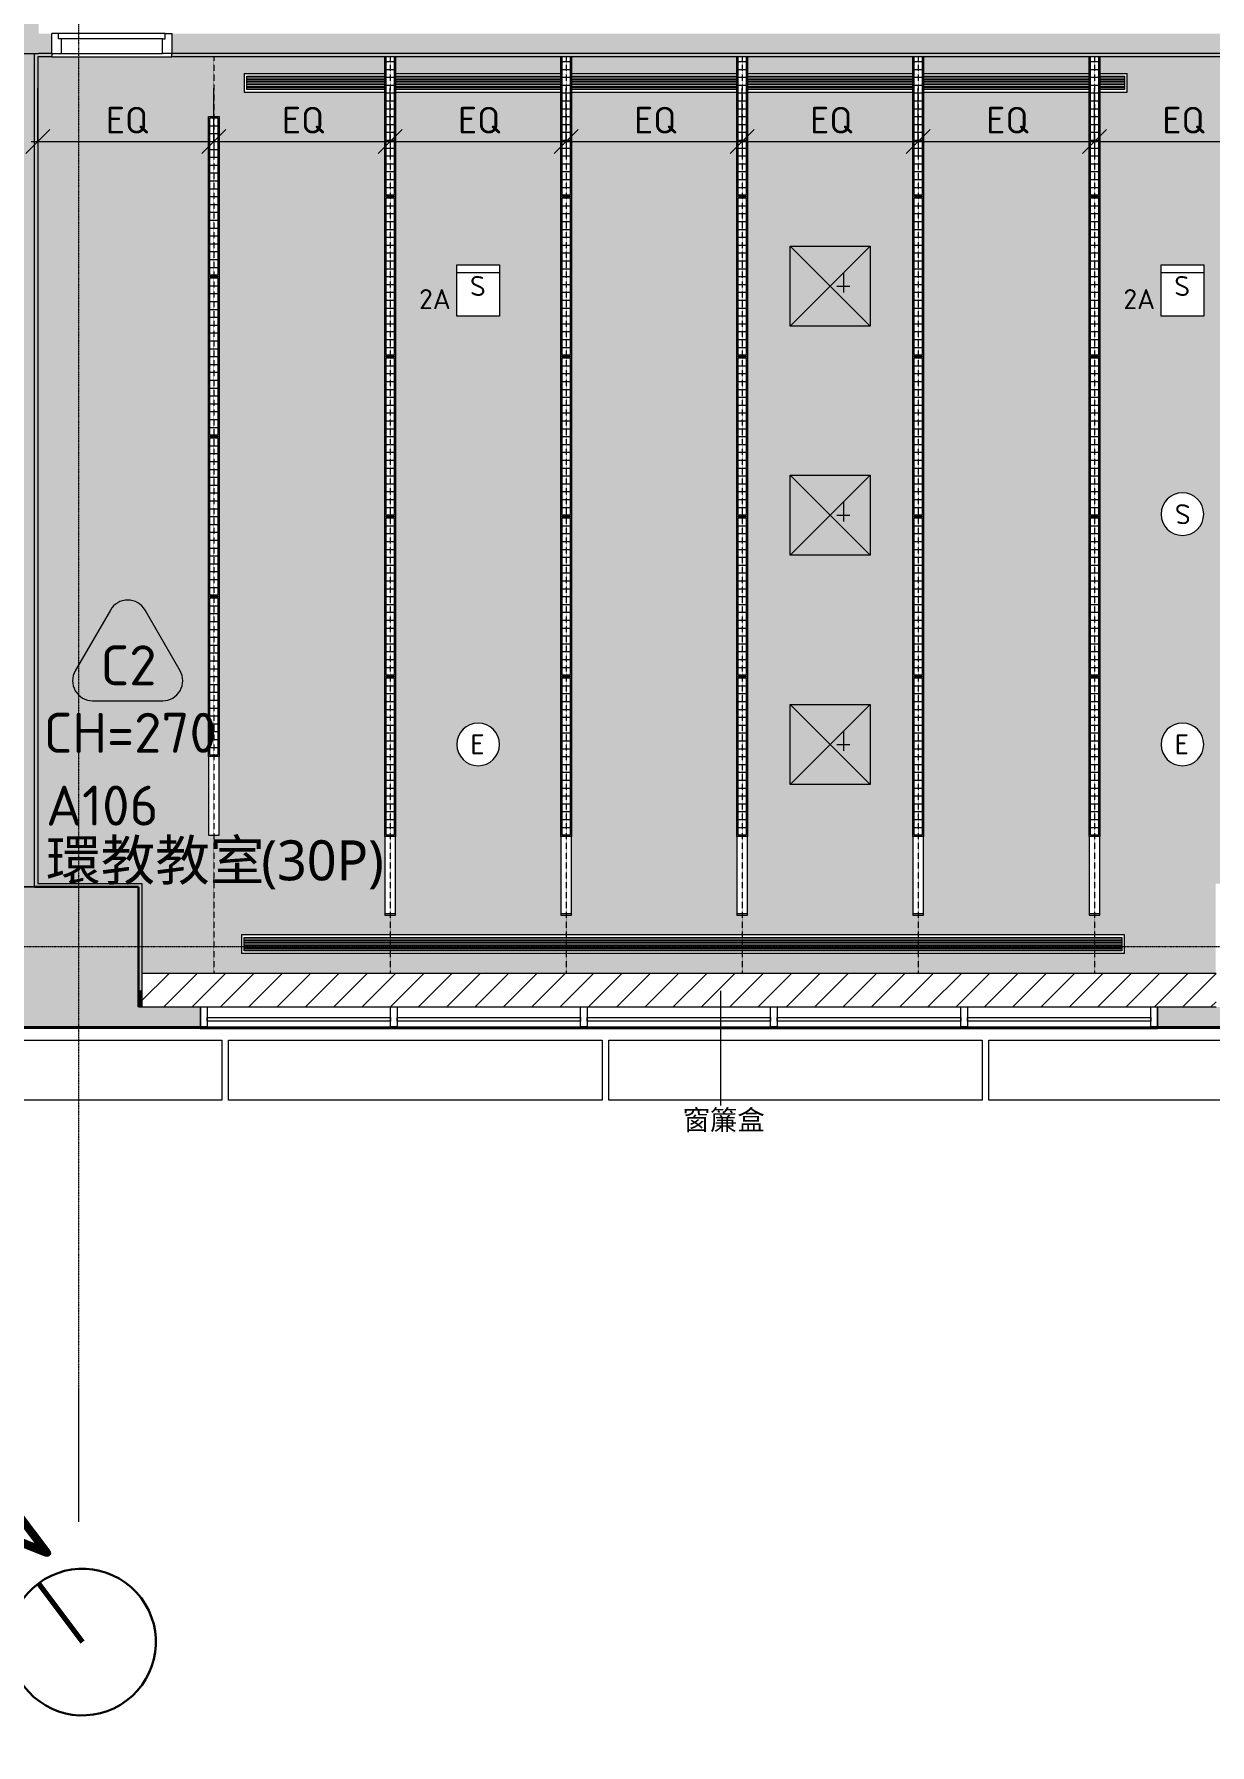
# Model space of a CAD drawing. Header units: centimetres. Extents: x -391356 to -382095, y -768 to 204275.
# Drawn here: x -389594 to -388713, y 200165 to 201448 of the extents above; entities that cross this region are included whole.
import ezdxf

# ---------------------------------------------------------------- set-up
doc = ezdxf.new("R2010")
doc.units = ezdxf.units.CM
for name, pattern in [('虛線圓點 3_16_', [0.79375, 0.47625, -0.15875, 0, -0.15875]), ('隐藏', [0.714375, 0.47625, -0.238125]), ('隱藏 1_16_', [0.238125, 0.15875, -0.079375])]:
    doc.linetypes.add(name, pattern=pattern)
for name, color, linetype, lineweight in [('Medium Lines', 7, 'Continuous', 30), ('North Line', 7, 'Continuous', 70), ('一般標註', 7, 'Continuous', 5), ('共用邊緣', 7, 'Continuous', 5), ('天花板', 7, 'Continuous', 5), ('天花板標籤', 7, 'Continuous', 5), ('尺寸', 7, 'Continuous', 5), ('尺寸-100', 7, 'Continuous', 5), ('房間標籤', 7, 'Continuous', 5), ('文字註釋', 7, 'Continuous', 5), ('柱線', 7, 'Continuous', 5), ('柱線-1', 7, '虛線圓點 3_16_', 5), ('構架_豎框', 7, 'Continuous', 5), ('樓板', 7, 'Continuous', 5), ('燈具', 7, 'Continuous', 5), ('牆', 7, 'Continuous', 5), ('空調風口', 7, 'Continuous', 5), ('結構柱', 7, 'Continuous', 5), ('結構柱-2', 7, 'Continuous', 30), ('線', 7, 'Continuous', 5), ('線-1', 7, '隱藏 1_16_', 5), ('線-2', 7, '隐藏', 5), ('表面樣式', 7, 'Continuous', 5)]:
    doc.layers.add(name, color=color, linetype=linetype, lineweight=lineweight)
for name, color, linetype, lineweight, true_color in [('塗層 2 _5_-1', 7, 'Continuous', 5, 0xaaaaaa), ('帷幕板-1', 7, 'Continuous', 5, 0xeaeaea), ('帷幕牆豎框-1', 7, 'Continuous', 5, 0xeaeaea), ('牆-1', 7, 'Continuous', 5, 0xe4e4e4), ('結構 _1_-1', 7, 'Continuous', 9, 0xaaaaaa), ('結構柱-1', 7, 'Continuous', 5, 0xeaeaea), ('結構構架-1', 9, 'Continuous', 5, 0x808080), ('詳圖項目-3', 11, 'Continuous', 15, 0xffaaaa), ('門-1', 7, 'Continuous', 5, 0xaaaaaa)]:
    doc.layers.add(name, color=color, linetype=linetype, lineweight=lineweight, true_color=true_color)
doc.styles.add('ISOCPEUR', font='isocpeur.ttf', dxfattribs={"height": 15})
doc.styles.add('ISOCPEUR_2', font='isocpeur.ttf', dxfattribs={"height": 30})
doc.styles.add('ISOCPEUR_3', font='isocpeur.ttf', dxfattribs={"height": 0.625})
doc.styles.add('ISOCPEUR_4', font='isocpeur.ttf', dxfattribs={"height": 20})
doc.styles.add('Microsoft JhengHei UI_2', font='Microsoft JhengHei UI.ttf', dxfattribs={"height": 15})
doc.styles.add('微軟正黑體', font='Microsoft JhengHei.ttf', dxfattribs={"height": 30})
doc.dimstyles.new('一般標註_小_', dxfattribs={"dimscale": 30.48, "dimtxt": 19.919624, "dimasz": 0.590551, "dimexe": 0.328084, "dimexo": 0.0625, "dimgap": 0, "dimtad": 1, "dimdec": 1, "dimrnd": 0.1, "dimdsep": 46, "dimtxsty": 'ISOCPEUR_4', "dimblk1": 'OBLIQUE', "dimblk2": 'OBLIQUE', "dimsah": 1, "dimcen": 0.09, "dimdle": 0.164042, "dimazin": 0, "dimtfac": 1, "dimtdec": 4, "dimtix": 1, "dimtmove": 0, "dimatfit": 3, "dimfxl": 1.312336, "dimfxlon": 1, "dimtvp": 1, "dimtolj": 1, "dimtzin": 0, "dimarcsym": 2})

# ---------------------------------------------------------------- blocks, each defined once
blk = doc.blocks.new('System Panel - 帷幕玻璃-2951036-一層天花平面圖')
at = {"layer": '帷幕板-1'}
for p, q in [((-68.75, -10.6), (-68.75, -8)), ((-68.75, -8), (68.75, -8)), ((68.75, -10.6), (-68.75, -10.6)), ((68.75, -8), (68.75, -10.6))]:
    blk.add_line(p, q, dxfattribs=at)
blk = doc.blocks.new('Rectangular Mullion - 50x150_E-2047911-一層天花平面圖')
at = {"layer": '帷幕牆豎框-1'}
blk.add_line((-389769.5, 200703.2), (-389632, 200703.2), dxfattribs=at)
blk = doc.blocks.new('Rectangular Mullion - 50x150_E-2951038-一層天花平面圖')
at = {"layer": '帷幕牆豎框-1'}
for p, q in [((0, 15), (-5, 15)), ((-5, 15), (-5, 0)), ((0, 0), (0, 15))]:
    blk.add_line(p, q, dxfattribs=at)
blk = doc.blocks.new('Rectangular Mullion - 50x150_E-2951039-一層天花平面圖')
at = {"layer": '帷幕牆豎框-1'}
for p, q in [((-5, 15), (0, 15)), ((-5, 0), (-5, 15)), ((0, 15), (0, 0))]:
    blk.add_line(p, q, dxfattribs=at)
blk = doc.blocks.new('Rectangular Mullion - 50x150_E-2951035-一層天花平面圖')
at = {"layer": '帷幕牆豎框-1'}
for p, q in [((2.5, 15), (-2.5, 15)), ((-2.5, 15), (-2.5, 0)), ((2.5, 0), (2.5, 15))]:
    blk.add_line(p, q, dxfattribs=at)
blk = doc.blocks.new('Rectangular Mullion - 50x150_E-2999908-一層天花平面圖')
at = {"layer": '帷幕牆豎框-1'}
blk.add_line((-390339.5, 200703.2), (-390202, 200703.2), dxfattribs=at)
blk = doc.blocks.new('通用門_單開 - FD2_H230xW90-962954-一層天花平面圖')
at = {"layer": '構架_豎框'}
for p, q in [((-45, -28.5), (-45, -13.5)), ((-40, -13.5), (-45, -13.5)), ((40, -13.5), (-40, -13.5)), ((-40, -17.5), (-40, -13.5)), ((-38, -17.5), (-40, -17.5)), ((38, -17.5), (-38, -17.5)), ((-38, -17.5), (-38, -28.5)), ((38, -28.5), (38, -17.5)), ((38, -17.5), (40, -17.5)), ((40, -13.5), (45, -13.5)), ((40, -17.5), (40, -13.5)), ((45, -13.5), (45, -28.5)), ((-45, -28.5), (-38, -28.5)), ((-38, -28.5), (38, -28.5)), ((45, -28.5), (38, -28.5))]:
    blk.add_line(p, q, dxfattribs=at)
blk = doc.blocks.new('AC_格柵出風口 - 6580x100線型風口_有框_-4068665-一層天花平面圖')
at = {"layer": '空調風口'}
for p, q in [((-331, -7), (-331, 7)), ((-310.5, 7), (-331, 7)), ((-329, 5), (-329, -5)), ((-310.5, 5), (-329, 5)), ((-310.5, 4.5), (-329, 4.5)), ((-310.5, 3.1), (-329, 3.1)), ((-310.5, 2.6), (-329, 2.6)), ((-310.5, 1.2), (-329, 1.2)), ((-310.5, 0.7), (-329, 0.7)), ((-178.5, 7), (-302.5, 7)), ((-178.5, 5), (-302.5, 5)), ((-178.5, 4.5), (-302.5, 4.5)), ((-178.5, 3.1), (-302.5, 3.1)), ((-178.5, 2.6), (-302.5, 2.6)), ((-178.5, 1.2), (-302.5, 1.2)), ((-178.5, 0.7), (-302.5, 0.7)), ((-46.5, 7), (-170.5, 7)), ((-46.5, 5), (-170.5, 5)), ((-46.5, 4.5), (-170.5, 4.5)), ((-46.5, 3.1), (-170.5, 3.1)), ((-46.5, 2.6), (-170.5, 2.6)), ((-46.5, 1.2), (-170.5, 1.2)), ((-46.5, 0.7), (-170.5, 0.7)), ((85.5, 7), (-38.5, 7)), ((85.5, 5), (-38.5, 5)), ((85.5, 4.5), (-38.5, 4.5)), ((85.5, 3.1), (-38.5, 3.1)), ((85.5, 2.6), (-38.5, 2.6)), ((85.5, 1.2), (-38.5, 1.2)), ((85.5, 0.7), (-38.5, 0.7)), ((217.5, 7), (93.5, 7)), ((217.5, 5), (93.5, 5)), ((217.5, 4.5), (93.5, 4.5)), ((217.5, 3.1), (93.5, 3.1)), ((217.5, 2.6), (93.5, 2.6)), ((217.5, 1.2), (93.5, 1.2)), ((217.5, 0.7), (93.5, 0.7)), ((331, 7), (225.5, 7)), ((329, 5), (225.5, 5)), ((329, 4.5), (225.5, 4.5)), ((329, 3.1), (225.5, 3.1)), ((329, 2.6), (225.5, 2.6)), ((329, 1.2), (225.5, 1.2)), ((329, 0.7), (225.5, 0.7)), ((329, -5), (329, 5)), ((331, 7), (331, -7)), ((-310.5, -7), (-331, -7)), ((-310.5, -0.7), (-329, -0.7)), ((-310.5, -1.2), (-329, -1.2)), ((-310.5, -2.6), (-329, -2.6)), ((-310.5, -3.1), (-329, -3.1)), ((-310.5, -4.5), (-329, -4.5)), ((-329, -5), (-310.5, -5)), ((-178.5, -0.7), (-302.5, -0.7)), ((-178.5, -1.2), (-302.5, -1.2)), ((-178.5, -2.6), (-302.5, -2.6)), ((-178.5, -3.1), (-302.5, -3.1)), ((-178.5, -4.5), (-302.5, -4.5)), ((-302.5, -5), (-178.5, -5)), ((-178.5, -7), (-302.5, -7)), ((-46.5, -0.7), (-170.5, -0.7)), ((-46.5, -1.2), (-170.5, -1.2)), ((-46.5, -2.6), (-170.5, -2.6)), ((-46.5, -3.1), (-170.5, -3.1)), ((-46.5, -4.5), (-170.5, -4.5)), ((-170.5, -5), (-46.5, -5)), ((-46.5, -7), (-170.5, -7)), ((85.5, -0.7), (-38.5, -0.7)), ((85.5, -1.2), (-38.5, -1.2)), ((85.5, -2.6), (-38.5, -2.6)), ((85.5, -3.1), (-38.5, -3.1)), ((85.5, -4.5), (-38.5, -4.5)), ((-38.5, -5), (85.5, -5)), ((85.5, -7), (-38.5, -7)), ((217.5, -0.7), (93.5, -0.7)), ((217.5, -1.2), (93.5, -1.2)), ((217.5, -2.6), (93.5, -2.6)), ((217.5, -3.1), (93.5, -3.1)), ((217.5, -4.5), (93.5, -4.5)), ((93.5, -5), (217.5, -5)), ((217.5, -7), (93.5, -7)), ((329, -0.7), (225.5, -0.7)), ((329, -1.2), (225.5, -1.2)), ((329, -2.6), (225.5, -2.6)), ((329, -3.1), (225.5, -3.1)), ((329, -4.5), (225.5, -4.5)), ((225.5, -5), (329, -5)), ((331, -7), (225.5, -7))]:
    blk.add_line(p, q, dxfattribs=at)
blk = doc.blocks.new('AC_格柵出風口 - 6580x100線型風口_有框_-4070038-一層天花平面圖')
at = {"layer": '空調風口'}
for p, q in [((-331, 7), (331, 7)), ((-331, -7), (-331, 7)), ((-329, 5), (-329, -5)), ((329, 5), (-329, 5)), ((-329, 4.5), (329, 4.5)), ((-329, 3.1), (329, 3.1)), ((-329, 2.6), (329, 2.6)), ((-329, 1.2), (329, 1.2)), ((-329, 0.7), (329, 0.7)), ((329, -5), (329, 5)), ((331, 7), (331, -7)), ((-331, -7), (331, -7)), ((-329, -0.7), (329, -0.7)), ((-329, -1.2), (329, -1.2)), ((-329, -2.6), (329, -2.6)), ((-329, -3.1), (329, -3.1)), ((-329, -4.5), (329, -4.5)), ((-329, -5), (329, -5))]:
    blk.add_line(p, q, dxfattribs=at)
blk = doc.blocks.new('L7吸頂式格柵燈 - L7-5267854-一層天花平面圖')
at = {"layer": '燈具'}
for p, q in [((-1, -4), (-1, 4)), ((-1, 4), (119, 4)), ((-1, -4), (-1, 4)), ((-1, 4), (119, 4)), ((0, -3), (0, 3)), ((0, 3), (118, 3)), ((5.9, -3), (5.9, 3)), ((11.8, -3), (11.8, 3)), ((17.7, -3), (17.7, 3)), ((23.6, -3), (23.6, 3)), ((29.5, -3), (29.5, 3)), ((35.4, -3), (35.4, 3)), ((41.3, -3), (41.3, 3)), ((47.2, -3), (47.2, 3)), ((53.1, -3), (53.1, 3)), ((59, -3), (59, 3)), ((64.9, -3), (64.9, 3)), ((70.8, -3), (70.8, 3)), ((76.7, -3), (76.7, 3)), ((82.6, -3), (82.6, 3)), ((88.5, -3), (88.5, 3)), ((94.4, -3), (94.4, 3)), ((100.3, -3), (100.3, 3)), ((106.2, -3), (106.2, 3)), ((112.1, -3), (112.1, 3)), ((118, 3), (118, -3)), ((119, 4), (119, -4)), ((119, 4), (119, -4)), ((119, -4), (-1, -4)), ((119, -4), (-1, -4)), ((118, -3), (0, -3))]:
    blk.add_line(p, q, dxfattribs=at)
blk = doc.blocks.new('L7吸頂式格柵燈 - L7-V61-一層天花平面圖')
at = {"layer": '燈具'}
for p, q in [((14.2, 4), (119, 4)), ((14.2, 4), (119, 4)), ((14.2, 3), (118, 3)), ((17.7, -3), (17.7, 3)), ((23.6, -3), (23.6, 3)), ((29.5, -3), (29.5, 3)), ((35.4, -3), (35.4, 3)), ((41.3, -3), (41.3, 3)), ((47.2, -3), (47.2, 3)), ((53.1, -3), (53.1, 3)), ((59, -3), (59, 3)), ((64.9, -3), (64.9, 3)), ((70.8, -3), (70.8, 3)), ((76.7, -3), (76.7, 3)), ((82.6, -3), (82.6, 3)), ((88.5, -3), (88.5, 3)), ((94.4, -3), (94.4, 3)), ((100.3, -3), (100.3, 3)), ((106.2, -3), (106.2, 3)), ((112.1, -3), (112.1, 3)), ((118, 3), (118, -3)), ((119, 4), (119, -4)), ((119, 4), (119, -4)), ((118, -3), (14.2, -3)), ((119, -4), (14.2, -4)), ((119, -4), (14.2, -4))]:
    blk.add_line(p, q, dxfattribs=at)
blk = doc.blocks.new('TAG_Ceiling - 天花標籤_有標高程_-1160456-一層天花平面圖')
at = {"layer": '天花板標籤'}
for p, q in [((-0.13, 0.68), (-0.393, 0.225)), ((0.393, 0.225), (0.13, 0.68)), ((-0.263, 0), (0.263, 0))]:
    blk.add_line(p, q, dxfattribs=at)
for centre, start, end in [((0, 0.605), 30, 150), ((-0.263, 0.15), 150, 270), ((0.263, 0.15), 270, 30)]:
    blk.add_arc(centre, 0.15, start, end, dxfattribs=at)
blk = doc.blocks.new('ANN_指北 - Project-1206059-一層天花平面圖')
at = {"layer": 'Medium Lines'}
for start, end in [(360, 180), (180, 360)]:
    blk.add_arc((0, 0), 0.55, start, end, dxfattribs=at)
at = {"layer": 'North Line'}
blk.add_line((0, 0), (0, 0.55), dxfattribs=at)
at = {"layer": '一般標註', "insert": (-0.249, 1.287), "char_height": 0.625, "width": 0.60928, "attachment_point": 1, "style": 'ISOCPEUR_3'}
blk.add_mtext('\\fISOCPEUR|b0|i0|c136|p34|;N', dxfattribs=at)
blk = doc.blocks.new('DIMBLOCK132-一層天花平面圖')
at = {"layer": '尺寸-100'}
for p, q in [((-389591.3, 201367.1), (-389591.3, 201407.1)), ((-389459.3, 201367.1), (-389459.3, 201407.1)), ((-389591.3, 201367.1), (-389600.3, 201358.1)), ((-389596.3, 201367.1), (-389459.3, 201367.1)), ((-389591.3, 201367.1), (-389582.3, 201376.1)), ((-389591.3, 201367.1), (-389591.3, 201357.1)), ((-389459.3, 201367.1), (-389468.3, 201358.1)), ((-389459.3, 201367.1), (-389450.3, 201376.1)), ((-389459.3, 201367.1), (-389459.3, 201357.1))]:
    blk.add_line(p, q, dxfattribs=at)
at = {"layer": '尺寸-100', "color": 0, "insert": (-389540.4, 201393.2), "char_height": 20, "width": 36.315, "attachment_point": 1, "line_spacing_factor": 1.149209, "style": 'ISOCPEUR_4'}
blk.add_mtext('EQ', dxfattribs=at)
blk = doc.blocks.new('_Oblique')
at = {"color": 0, "linetype": 'ByBlock', "lineweight": -2}
blk.add_line((-0.5, -0.5), (0.5, 0.5), dxfattribs=at)
blk = doc.blocks.new('DIMBLOCK133-一層天花平面圖')
at = {"layer": '尺寸-100'}
for p, q in [((-389459.3, 201367.1), (-389459.3, 201407.1)), ((-389327.3, 201367.1), (-389327.3, 201407.1)), ((-389459.3, 201367.1), (-389468.3, 201358.1)), ((-389459.3, 201367.1), (-389450.3, 201376.1)), ((-389459.3, 201367.1), (-389327.3, 201367.1)), ((-389459.3, 201367.1), (-389459.3, 201357.1)), ((-389327.3, 201367.1), (-389336.3, 201358.1)), ((-389327.3, 201367.1), (-389318.3, 201376.1)), ((-389327.3, 201367.1), (-389327.3, 201357.1))]:
    blk.add_line(p, q, dxfattribs=at)
at = {"layer": '尺寸-100', "color": 0, "insert": (-389408.4, 201393.2), "char_height": 20, "width": 36.315, "attachment_point": 1, "line_spacing_factor": 1.149209, "style": 'ISOCPEUR_4'}
blk.add_mtext('EQ', dxfattribs=at)
blk = doc.blocks.new('DIMBLOCK134-一層天花平面圖')
at = {"layer": '尺寸-100'}
for p, q in [((-389327.3, 201367.1), (-389327.3, 201407.1)), ((-389195.3, 201367.1), (-389195.3, 201407.1)), ((-389327.3, 201367.1), (-389336.3, 201358.1)), ((-389327.3, 201367.1), (-389318.3, 201376.1)), ((-389327.3, 201367.1), (-389195.3, 201367.1)), ((-389327.3, 201367.1), (-389327.3, 201357.1)), ((-389195.3, 201367.1), (-389204.3, 201358.1)), ((-389195.3, 201367.1), (-389186.3, 201376.1)), ((-389195.3, 201367.1), (-389195.3, 201357.1))]:
    blk.add_line(p, q, dxfattribs=at)
at = {"layer": '尺寸-100', "color": 0, "insert": (-389276.4, 201393.2), "char_height": 20, "width": 36.315, "attachment_point": 1, "line_spacing_factor": 1.149209, "style": 'ISOCPEUR_4'}
blk.add_mtext('EQ', dxfattribs=at)
blk = doc.blocks.new('DIMBLOCK135-一層天花平面圖')
at = {"layer": '尺寸-100'}
for p, q in [((-389195.3, 201367.1), (-389195.3, 201407.1)), ((-389063.3, 201367.1), (-389063.3, 201407.1)), ((-389195.3, 201367.1), (-389204.3, 201358.1)), ((-389195.3, 201367.1), (-389186.3, 201376.1)), ((-389195.3, 201367.1), (-389063.3, 201367.1)), ((-389195.3, 201367.1), (-389195.3, 201357.1)), ((-389063.3, 201367.1), (-389072.3, 201358.1)), ((-389063.3, 201367.1), (-389054.3, 201376.1)), ((-389063.3, 201367.1), (-389063.3, 201357.1))]:
    blk.add_line(p, q, dxfattribs=at)
at = {"layer": '尺寸-100', "color": 0, "insert": (-389144.4, 201393.2), "char_height": 20, "width": 36.315, "attachment_point": 1, "line_spacing_factor": 1.149209, "style": 'ISOCPEUR_4'}
blk.add_mtext('EQ', dxfattribs=at)
blk = doc.blocks.new('DIMBLOCK136-一層天花平面圖')
at = {"layer": '尺寸-100'}
for p, q in [((-389063.3, 201367.1), (-389063.3, 201407.1)), ((-388931.3, 201367.1), (-388931.3, 201407.1)), ((-389063.3, 201367.1), (-389072.3, 201358.1)), ((-389063.3, 201367.1), (-389054.3, 201376.1)), ((-389063.3, 201367.1), (-388931.3, 201367.1)), ((-389063.3, 201367.1), (-389063.3, 201357.1)), ((-388931.3, 201367.1), (-388940.3, 201358.1)), ((-388931.3, 201367.1), (-388922.3, 201376.1)), ((-388931.3, 201367.1), (-388931.3, 201357.1))]:
    blk.add_line(p, q, dxfattribs=at)
at = {"layer": '尺寸-100', "color": 0, "insert": (-389012.4, 201393.2), "char_height": 20, "width": 36.315, "attachment_point": 1, "line_spacing_factor": 1.149209, "style": 'ISOCPEUR_4'}
blk.add_mtext('EQ', dxfattribs=at)
blk = doc.blocks.new('DIMBLOCK137-一層天花平面圖')
at = {"layer": '尺寸-100'}
for p, q in [((-388931.3, 201367.1), (-388931.3, 201407.1)), ((-388799.3, 201367.1), (-388799.3, 201407.1)), ((-388931.3, 201367.1), (-388940.3, 201358.1)), ((-388931.3, 201367.1), (-388922.3, 201376.1)), ((-388931.3, 201367.1), (-388799.3, 201367.1)), ((-388931.3, 201367.1), (-388931.3, 201357.1)), ((-388799.3, 201367.1), (-388808.3, 201358.1)), ((-388799.3, 201367.1), (-388790.3, 201376.1)), ((-388799.3, 201367.1), (-388799.3, 201357.1))]:
    blk.add_line(p, q, dxfattribs=at)
at = {"layer": '尺寸-100', "color": 0, "insert": (-388880.4, 201393.2), "char_height": 20, "width": 36.315, "attachment_point": 1, "line_spacing_factor": 1.149209, "style": 'ISOCPEUR_4'}
blk.add_mtext('EQ', dxfattribs=at)
blk = doc.blocks.new('DIMBLOCK138-一層天花平面圖')
at = {"layer": '尺寸-100'}
for p, q in [((-388799.3, 201367.1), (-388799.3, 201407.1)), ((-388667.3, 201367.1), (-388667.3, 201407.1)), ((-388799.3, 201367.1), (-388808.3, 201358.1)), ((-388799.3, 201367.1), (-388790.3, 201376.1)), ((-388799.3, 201367.1), (-388667.3, 201367.1)), ((-388799.3, 201367.1), (-388799.3, 201357.1)), ((-388667.3, 201367.1), (-388676.3, 201358.1)), ((-388667.3, 201367.1), (-388658.3, 201376.1)), ((-388667.3, 201367.1), (-388667.3, 201357.1))]:
    blk.add_line(p, q, dxfattribs=at)
at = {"layer": '尺寸-100', "color": 0, "insert": (-388748.4, 201393.2), "char_height": 20, "width": 36.315, "attachment_point": 1, "line_spacing_factor": 1.149209, "style": 'ISOCPEUR_4'}
blk.add_mtext('EQ', dxfattribs=at)

msp = doc.modelspace()

# ---------------------------------------------------------------- hatches: boundary and pattern name
at = {"layer": '牆-1'}
for points in [[(-389590.81, 201433.16), (-389590.81, 201718.16), (-389605.81, 201718.16), (-389605.81, 201433.16), (-389591.31, 201433.16)], [(-389605.81, 200808.16), (-389593.81, 200808.16), (-389593.81, 201433.16), (-389605.81, 201433.16), (-389605.81, 200825.12)], [(-389593.81, 200808.16), (-389591.31, 200808.16), (-389591.31, 201430.66), (-389593.81, 201430.66), (-389593.81, 200825.12)], [(-389591.31, 200808.16), (-389515.81, 200808.16), (-389515.81, 200810.66), (-389591.31, 200810.66), (-389591.31, 200808.91)], [(-389515.79, 200730.66), (-389513.31, 200730.66), (-389513.31, 200810.66), (-389515.81, 200810.66), (-389515.81, 200730.66)], [(-389513.31, 200728.16), (-389513.31, 200730.66), (-389515.81, 200730.66), (-389515.79, 200728.16), (-389515.65, 200728.16)], [(-389513.31, 200718.16), (-389513.31, 200728.16), (-389515.81, 200728.16), (-389515.79, 200718.16), (-389515.65, 200718.16)]]:
    msp.add_hatch(color=256, dxfattribs=at).paths.add_polyline_path(points)
h = msp.add_hatch(color=256, dxfattribs=at)
h.paths.add_polyline_path([(-389077.31, 201433.16), (-388690.81, 201433.16), (-388690.81, 201448.16), (-389490.81, 201448.16), (-389490.81, 201433.16), (-389316.05, 201433.16)])
h.paths.add_polyline_path([(-389589.97, 201433.16), (-389580.81, 201433.16), (-389580.81, 201448.16), (-389590.81, 201448.16), (-389590.81, 201433.16)])
h = msp.add_hatch(color=256, dxfattribs=at)
h.paths.add_polyline_path([(-388915.14, 201430.66), (-388645.81, 201430.66), (-388645.81, 201433.16), (-389490.81, 201433.16), (-389490.81, 201430.66), (-388927.31, 201430.66)])
h.paths.add_polyline_path([(-389580.81, 201430.66), (-389580.81, 201433.16), (-389593.81, 201433.16), (-389593.81, 201430.66), (-389590.74, 201430.66)])
h.paths.add_polyline_path([(-388403.31, 201430.66), (-388400.81, 201430.66), (-388400.81, 201433.16), (-388445.81, 201433.16), (-388445.81, 201430.66), (-388406.33, 201430.66)])
h = msp.add_hatch(color=256, dxfattribs=at)
h.paths.add_polyline_path([(-387764.26, 200703.16), (-387750.81, 200703.16), (-387750.81, 200718.16), (-388007.31, 200718.16), (-388007.31, 200703.16), (-387880.81, 200703.16)])
h.paths.add_polyline_path([(-390390.36, 200703.16), (-390344.51, 200703.16), (-390344.51, 200718.16), (-390455.81, 200718.16), (-390455.81, 200703.16)])
h.paths.add_polyline_path([(-389605.65, 200703.16), (-389469.51, 200703.16), (-389469.51, 200718.16), (-389627.01, 200718.16), (-389627.01, 200703.16), (-389605.81, 200703.16)])
h.paths.add_polyline_path([(-388752.01, 200703.16), (-388598.31, 200703.16), (-388598.31, 200718.16), (-388752.01, 200718.16), (-388752.01, 200710.66)])
h.paths.add_polyline_path([(-388448.31, 200703.16), (-388157.31, 200703.16), (-388157.31, 200718.16), (-388448.31, 200718.16), (-388448.31, 200710.66)])
h = msp.add_hatch(color=256, dxfattribs=at)
h.paths.add_polyline_path([(-387764.26, 200701.9), (-387750.31, 200701.9), (-387750.31, 200702.4), (-388007.07, 200702.4), (-388007.07, 200701.9), (-387765.81, 200701.9)])
h.paths.add_polyline_path([(-390390.36, 200701.9), (-390343.81, 200701.9), (-390343.81, 200702.4), (-390455.81, 200702.4), (-390455.81, 200701.9)])
h.paths.add_polyline_path([(-389627.01, 200701.9), (-389469.55, 200701.9), (-389469.55, 200702.4), (-389627.01, 200702.4)])
h.paths.add_polyline_path([(-388752.05, 200701.9), (-388598.35, 200701.9), (-388598.35, 200702.4), (-388752.05, 200702.4)])
h.paths.add_polyline_path([(-388448.35, 200701.9), (-388157.3, 200701.9), (-388157.31, 200702.4), (-388448.35, 200702.4)])
at = {"layer": '結構柱-1'}
msp.add_hatch(color=256, dxfattribs=at).paths.add_polyline_path([(-389605.65, 200718.16), (-389515.81, 200718.16), (-389515.81, 200808.16), (-389605.81, 200808.16), (-389605.81, 200718.16)])
at = {"layer": '表面樣式'}
h = msp.add_hatch(dxfattribs=at)
h.set_pattern_fill('FP_3', color=256, style=0, pattern_type=2)
h.set_pattern_definition([(45, (0, 0), (-17.6776695, 17.6776695), []), (17, (0, 0), (5.13787717, 15.6876454), [0.33528, -15.965, 0.33528, -8.865, -13.4]), (17, (0, 0), (5.13787717, 15.6876454), [-25.5, 0.33528, -13.065]), (48, (0, 0), (-3.6013999, 16.02622597), [0.33528, -15.865, 0.33528, -16.065, -13.2]), (48, (0, 0), (-3.6013999, 16.02622597), [-32.6, 0.33528, -12.865]), (71, (0, 0), (-9.4824996, 13.31248292), [0.33528, -15.665, 0.33528, -8.725, -13.1]), (71, (0, 0), (-9.4824996, 13.31248292), [-25.06, 0.33528, -12.765])])
h.paths.add_polyline_path([(-388480.47, 200743.16), (-388403.31, 200743.16), (-388403.31, 201430.66), (-388445.81, 201430.66), (-388445.81, 201430.16), (-388531.31, 201430.16), (-388531.31, 200786.91), (-388539.31, 200786.91), (-388539.31, 201430.16), (-388645.81, 201430.16), (-388645.81, 201430.66), (-388795.31, 201430.66), (-388795.31, 201418.16), (-388774.79, 201418.16), (-388774.79, 201404.16), (-388795.31, 201404.16), (-388795.31, 200786.91), (-388803.31, 200786.91), (-388803.31, 201404.16), (-388927.31, 201404.16), (-388927.31, 200786.91), (-388935.31, 200786.91), (-388935.31, 201404.16), (-389059.31, 201404.16), (-389059.31, 200786.91), (-389067.31, 200786.91), (-389067.31, 201404.16), (-389191.31, 201404.16), (-389191.31, 200786.91), (-389199.31, 200786.91), (-389199.31, 201404.16), (-389323.31, 201404.16), (-389323.31, 200786.91), (-389331.31, 200786.91), (-389331.31, 201404.16), (-389436.79, 201404.16), (-389436.79, 201418.16), (-389331.31, 201418.16), (-389331.31, 201430.66), (-389591.31, 201430.66), (-389591.31, 200810.66), (-389513.31, 200810.66), (-389513.31, 200743.16), (-388708.31, 200743.22), (-388708.31, 200810.66), (-388613.31, 200810.66), (-388613.31, 200743.16), (-388531.31, 200743.16)])
h.paths.add_polyline_path([(-388800.33, 200758.16), (-389438.79, 200758.16), (-389438.79, 200772.16), (-388776.79, 200772.16), (-388776.79, 200758.16), (-388800.26, 200758.16)])
h.paths.add_polyline_path([(-389455.31, 200846.91), (-389463.31, 200846.91), (-389463.31, 201385.91), (-389455.31, 201385.91), (-389455.31, 200905.91)])
h.paths.add_polyline_path([(-388663.31, 200846.91), (-388671.31, 200846.91), (-388671.31, 201385.91), (-388663.31, 201385.91), (-388663.31, 200895.75)])
h.paths.add_polyline_path([(-389261.31, 200899.04), (-389262.14, 200899.06), (-389263.81, 200899.24), (-389266.65, 200899.96), (-389268.94, 200900.98), (-389270.71, 200902.09), (-389271.7, 200902.87), (-389273.47, 200904.65), (-389274.73, 200906.32), (-389275.37, 200907.4), (-389276.09, 200908.92), (-389276.65, 200910.49), (-389277.17, 200912.95), (-389277.3, 200915.46), (-389277.04, 200917.95), (-389276.65, 200919.58), (-389276.09, 200921.16), (-389274.73, 200923.75), (-389273.47, 200925.43), (-389272.91, 200926.05), (-389270.71, 200927.98), (-389268.57, 200929.29), (-389266.65, 200930.12), (-389265.45, 200930.49), (-389263.81, 200930.84), (-389261.31, 200931.04), (-389260.47, 200931.02), (-389258.8, 200930.84), (-389255.97, 200930.12), (-389253.67, 200929.1), (-389251.9, 200927.98), (-389250.92, 200927.2), (-389249.14, 200925.43), (-389247.89, 200923.75), (-389247.25, 200922.67), (-389246.52, 200921.16), (-389245.97, 200919.58), (-389245.44, 200917.13), (-389245.31, 200914.62), (-389245.57, 200912.12), (-389245.97, 200910.49), (-389246.52, 200908.92), (-389247.89, 200906.32), (-389249.14, 200904.65), (-389249.7, 200904.02), (-389251.9, 200902.09), (-389254.04, 200900.78), (-389256.37, 200899.83), (-389257.17, 200899.58), (-389258.8, 200899.24), (-389260.47, 200899.06)])
h.paths.add_polyline_path([(-388733.31, 200899.04), (-388734.14, 200899.06), (-388735.81, 200899.24), (-388738.65, 200899.96), (-388740.94, 200900.98), (-388742.71, 200902.09), (-388743.7, 200902.87), (-388745.47, 200904.65), (-388746.73, 200906.32), (-388747.37, 200907.4), (-388748.09, 200908.92), (-388748.65, 200910.49), (-388749.17, 200912.95), (-388749.3, 200915.46), (-388749.04, 200917.95), (-388748.65, 200919.58), (-388748.09, 200921.16), (-388746.73, 200923.75), (-388745.47, 200925.43), (-388744.91, 200926.05), (-388742.71, 200927.98), (-388740.57, 200929.29), (-388738.65, 200930.12), (-388737.45, 200930.49), (-388735.81, 200930.84), (-388733.31, 200931.04), (-388732.47, 200931.02), (-388730.8, 200930.84), (-388727.97, 200930.12), (-388725.67, 200929.1), (-388723.9, 200927.98), (-388722.92, 200927.2), (-388721.14, 200925.43), (-388719.89, 200923.75), (-388719.21, 200922.6), (-388718.52, 200921.16), (-388717.97, 200919.58), (-388717.44, 200917.13), (-388717.31, 200914.62), (-388717.57, 200912.12), (-388717.97, 200910.49), (-388718.52, 200908.92), (-388719.89, 200906.32), (-388721.14, 200904.65), (-388721.7, 200904.02), (-388723.9, 200902.09), (-388726.04, 200900.78), (-388727.97, 200899.96), (-388729.17, 200899.58), (-388730.8, 200899.24), (-388732.47, 200899.06)])
h.paths.add_polyline_path([(-388733.31, 201071.76), (-388734.24, 201071.79), (-388735.81, 201071.95), (-388738.65, 201072.67), (-388740.94, 201073.69), (-388742.71, 201074.81), (-388743.7, 201075.59), (-388745.47, 201077.36), (-388746.73, 201079.04), (-388747.37, 201080.12), (-388748.16, 201081.82), (-388748.65, 201083.21), (-388749.17, 201085.67), (-388749.3, 201088.17), (-388749.04, 201090.67), (-388748.65, 201092.3), (-388748.09, 201093.88), (-388746.73, 201096.47), (-388745.47, 201098.15), (-388744.67, 201099), (-388742.71, 201100.7), (-388740.57, 201102.01), (-388738.65, 201102.84), (-388737.11, 201103.28), (-388735.81, 201103.56), (-388733.31, 201103.76), (-388731.76, 201103.66), (-388730.8, 201103.56), (-388727.97, 201102.84), (-388725.67, 201101.82), (-388723.9, 201100.7), (-388722.88, 201099.88), (-388721.14, 201098.15), (-388719.89, 201096.47), (-388719.21, 201095.31), (-388718.52, 201093.88), (-388717.97, 201092.3), (-388717.44, 201089.84), (-388717.31, 201087.34), (-388717.57, 201084.84), (-388717.97, 201083.21), (-388718.52, 201081.63), (-388719.89, 201079.04), (-388721.14, 201077.36), (-388721.7, 201076.74), (-388723.9, 201074.81), (-388726.04, 201073.5), (-388727.97, 201072.67), (-388729.22, 201072.29), (-388731.77, 201071.85), (-388732.47, 201071.78)])
h.paths.add_polyline_path([(-389277.31, 201236.13), (-389277.31, 201274.66), (-389245.31, 201274.66), (-389245.31, 201236.13)])
h.paths.add_polyline_path([(-388717.31, 201236.13), (-388749.31, 201236.13), (-388749.31, 201274.66), (-388717.31, 201274.66), (-388717.31, 201258.79)])
h.paths.add_polyline_path([(-388838.58, 201418.16), (-388803.31, 201418.16), (-388803.31, 201430.66), (-388927.31, 201430.66), (-388927.31, 201418.16), (-388872.91, 201418.16)])
h.paths.add_polyline_path([(-388935.31, 201418.16), (-388935.31, 201430.66), (-389059.31, 201430.66), (-389059.31, 201418.16)])
h.paths.add_polyline_path([(-389323.31, 201418.16), (-389199.31, 201418.16), (-389199.31, 201430.66), (-389323.31, 201430.66), (-389323.31, 201423.28)])
h.paths.add_polyline_path([(-389191.31, 201418.16), (-389067.31, 201418.16), (-389067.31, 201430.66), (-389191.31, 201430.66), (-389191.31, 201424.79)])
at = {"layer": '詳圖項目-3'}
h = msp.add_hatch(dxfattribs=at)
h.set_pattern_fill('FP_25', color=256, style=0, pattern_type=2)
h.set_pattern_definition([(45, (0, 0), (-10.6066017, 10.6066017), [])])
h.paths.add_polyline_path([(-388708.09, 200718.16), (-388708.09, 200743.16), (-389513.31, 200743.16), (-389513.31, 200718.16), (-388719.21, 200718.16)])
h.paths.add_polyline_path([(-388613.31, 200718.16), (-388403.31, 200718.16), (-388403.31, 200743.16), (-388613.31, 200743.16), (-388613.31, 200718.23)])
h.paths.add_polyline_path([(-390344.51, 200718.16), (-389608.31, 200718.19), (-389608.31, 200743.16), (-390363.31, 200743.16), (-390363.31, 200718.16)])
h.paths.add_polyline_path([(-390451.57, 200810.66), (-390430.81, 200810.66), (-390430.81, 201715.66), (-390453.31, 201715.66), (-390453.31, 200810.66)])

# ---------------------------------------------------------------- linework, layer by layer
at = {"layer": '一般標註'}
for p, q in [((-389277.31, 201258.79), (-389277.31, 201274.66)), ((-389277.31, 201274.66), (-389245.31, 201274.66)), ((-389245.31, 201274.66), (-389245.31, 201258.79)), ((-388749.31, 201258.79), (-388749.31, 201274.66)), ((-388749.31, 201274.66), (-388717.31, 201274.66)), ((-388717.31, 201274.66), (-388717.31, 201258.79)), ((-389245.31, 201268.79), (-389277.31, 201268.79)), ((-388717.31, 201268.79), (-388749.31, 201268.79)), ((-389277.31, 201236.13), (-389277.31, 201258.79)), ((-389245.31, 201258.79), (-389245.31, 201236.13)), ((-388749.31, 201236.13), (-388749.31, 201258.79)), ((-388717.31, 201258.79), (-388717.31, 201236.13)), ((-389245.31, 201236.13), (-389277.31, 201236.13)), ((-388717.31, 201236.13), (-388749.31, 201236.13))]:
    msp.add_line(p, q, dxfattribs=at)
for centre, start, end in [((-388733.31, 201087.76), 0, 180), ((-388733.31, 201087.76), 180, 0), ((-389261.31, 200915.04), 0, 180), ((-388733.31, 200915.04), 0, 180), ((-389261.31, 200915.04), 180, 0), ((-388733.31, 200915.04), 180, 0)]:
    msp.add_arc(centre, 16, start, end, dxfattribs=at)
at = {"layer": '共用邊緣'}
for p, q in [((-389580.81, 201433.16), (-389590.81, 201433.16)), ((-388690.81, 201433.16), (-389490.81, 201433.16)), ((-389593.81, 200808.16), (-389605.81, 200808.16))]:
    msp.add_line(p, q, dxfattribs=at)
at = {"layer": '塗層 2 _5_-1'}
for p, q in [((-389515.81, 200718.16), (-389515.81, 200728.16)), ((-389627.01, 200702.4), (-389469.55, 200702.4)), ((-389469.55, 200701.9), (-389627.01, 200701.9)), ((-389469.55, 200702.4), (-389469.55, 200701.9)), ((-388752.05, 200702.4), (-388598.35, 200702.4)), ((-388752.05, 200701.9), (-388752.05, 200702.4)), ((-388598.35, 200701.9), (-388752.05, 200701.9))]:
    msp.add_line(p, q, dxfattribs=at)
at = {"layer": '天花板'}
for p, q in [((-389463.31, 200905.91), (-389463.31, 200846.91)), ((-389455.31, 200846.91), (-389455.31, 200905.91)), ((-389463.31, 200846.91), (-389455.31, 200846.91)), ((-389331.31, 200845.91), (-389331.31, 200786.91)), ((-389323.31, 200786.91), (-389323.31, 200845.91)), ((-389199.31, 200845.91), (-389199.31, 200786.91)), ((-389191.31, 200786.91), (-389191.31, 200845.91)), ((-389067.31, 200845.91), (-389067.31, 200786.91)), ((-389059.31, 200786.91), (-389059.31, 200845.91)), ((-388935.31, 200845.91), (-388935.31, 200786.91)), ((-388927.31, 200786.91), (-388927.31, 200845.91)), ((-388803.31, 200845.91), (-388803.31, 200786.91)), ((-388795.31, 200786.91), (-388795.31, 200845.91)), ((-389331.31, 200786.91), (-389323.31, 200786.91)), ((-389199.31, 200786.91), (-389191.31, 200786.91)), ((-389067.31, 200786.91), (-389059.31, 200786.91)), ((-388935.31, 200786.91), (-388927.31, 200786.91)), ((-388803.31, 200786.91), (-388795.31, 200786.91))]:
    msp.add_line(p, q, dxfattribs=at)
at = {"layer": '柱線'}
msp.add_line((-389560.81, 200432.09), (-389560.81, 200332.09), dxfattribs=at)
at = {"layer": '柱線-1'}
for p, q in [((-389560.81, 204074.73), (-389560.81, 200432.09)), ((-387758.97, 200763.16), (-390618.81, 200763.16))]:
    msp.add_line(p, q, dxfattribs=at)
at = {"layer": '樓板'}
for p, q in [((-389733.31, 200693.14), (-389453.31, 200693.14)), ((-389453.31, 200693.14), (-389453.31, 200648.14)), ((-389448.31, 200648.14), (-389448.31, 200693.14)), ((-389448.31, 200693.14), (-389168.31, 200693.14)), ((-389168.31, 200693.14), (-389168.31, 200648.14)), ((-389163.31, 200648.14), (-389163.31, 200693.14)), ((-389163.31, 200693.14), (-388883.31, 200693.14)), ((-388883.31, 200693.14), (-388883.31, 200648.14)), ((-388878.31, 200648.14), (-388878.31, 200693.14)), ((-388878.31, 200693.14), (-388598.31, 200693.14)), ((-389453.31, 200648.14), (-389733.31, 200648.14)), ((-389168.31, 200648.14), (-389448.31, 200648.14)), ((-388883.31, 200648.14), (-389163.31, 200648.14)), ((-388598.31, 200648.14), (-388878.31, 200648.14))]:
    msp.add_line(p, q, dxfattribs=at)
at = {"layer": '牆'}
for p, q in [((-389580.81, 201430.66), (-389490.81, 201430.66)), ((-388752.05, 200702.4), (-389469.55, 200702.4)), ((-389469.55, 200701.9), (-388752.05, 200701.9))]:
    msp.add_line(p, q, dxfattribs=at)
at = {"layer": '結構 _1_-1'}
for p, q in [((-389605.81, 201433.16), (-389590.81, 201433.16)), ((-389593.81, 200808.16), (-389593.81, 201433.16)), ((-389580.81, 201430.66), (-389591.31, 201430.66)), ((-389591.31, 201430.66), (-389591.31, 200810.66)), ((-389580.81, 201433.16), (-389580.81, 201430.66)), ((-389490.81, 201430.66), (-389490.81, 201433.16)), ((-388645.81, 201430.66), (-389490.81, 201430.66)), ((-389515.81, 200808.16), (-389593.81, 200808.16)), ((-389591.31, 200810.66), (-389513.31, 200810.66)), ((-389515.81, 200728.16), (-389515.81, 200808.16)), ((-389513.31, 200810.66), (-389513.31, 200743.16)), ((-389513.31, 200728.16), (-389515.81, 200728.16)), ((-389515.81, 200718.16), (-389513.31, 200718.16)), ((-389469.51, 200718.16), (-389469.51, 200703.16)), ((-388752.01, 200703.16), (-388752.01, 200718.16)), ((-389469.51, 200703.16), (-389627.01, 200703.16)), ((-388598.31, 200703.16), (-388752.01, 200703.16))]:
    msp.add_line(p, q, dxfattribs=at)
at = {"layer": '結構柱'}
msp.add_line((-389605.81, 200808.16), (-389593.81, 200808.16), dxfattribs=at)
at = {"layer": '結構柱-2'}
for p, q in [((-389593.81, 200808.16), (-389515.81, 200808.16)), ((-389515.81, 200808.16), (-389515.81, 200718.16))]:
    msp.add_line(p, q, dxfattribs=at)
at = {"layer": '結構構架-1'}
for p, q in [((-389331.31, 200788.16), (-389323.31, 200788.16)), ((-389199.31, 200788.16), (-389191.31, 200788.16)), ((-389067.31, 200788.16), (-389059.31, 200788.16)), ((-388935.31, 200788.16), (-388927.31, 200788.16)), ((-388803.31, 200788.16), (-388795.31, 200788.16))]:
    msp.add_line(p, q, dxfattribs=at)
at = {"layer": '線'}
for p, q in [((-389027.31, 201288.79), (-388967.31, 201288.79)), ((-389027.31, 201228.79), (-389027.31, 201288.79)), ((-388967.31, 201288.79), (-389027.31, 201228.79)), ((-389027.31, 201288.79), (-388967.31, 201228.79)), ((-388967.31, 201288.79), (-388967.31, 201228.79)), ((-388967.31, 201228.79), (-389027.31, 201228.79)), ((-389027.31, 201116.91), (-388967.31, 201116.91)), ((-389027.31, 201056.91), (-389027.31, 201116.91)), ((-388967.31, 201116.91), (-389027.31, 201056.91)), ((-389027.31, 201116.91), (-388967.31, 201056.91)), ((-388967.31, 201116.91), (-388967.31, 201056.91)), ((-388967.31, 201056.91), (-389027.31, 201056.91)), ((-389027.31, 200945.04), (-388967.31, 200945.04)), ((-389027.31, 200885.04), (-389027.31, 200945.04)), ((-388967.31, 200945.04), (-389027.31, 200885.04)), ((-389027.31, 200945.04), (-388967.31, 200885.04)), ((-388967.31, 200945.04), (-388967.31, 200885.04)), ((-388967.31, 200885.04), (-389027.31, 200885.04)), ((-388708.09, 200743.16), (-389513.31, 200743.16)), ((-389513.31, 200743.16), (-389513.31, 200718.16)), ((-389079.56, 200730.16), (-389079.56, 200644.16)), ((-389513.31, 200718.16), (-388708.09, 200718.16))]:
    msp.add_line(p, q, dxfattribs=at)
at = {"layer": '線-1'}
for p, q in [((-389459.31, 201430.16), (-389459.31, 200743.16)), ((-389327.31, 201430.16), (-389327.31, 200743.16)), ((-389195.31, 201430.16), (-389195.31, 200743.16)), ((-389063.31, 201430.16), (-389063.31, 200743.16)), ((-388931.31, 201430.16), (-388931.31, 200743.16)), ((-388799.31, 201430.16), (-388799.31, 200743.16))]:
    msp.add_line(p, q, dxfattribs=at)
at = {"layer": '線-2'}
for p, q in [((-388987.31, 201268.79), (-388987.31, 201253.79)), ((-388992.31, 201258.79), (-388982.31, 201258.79)), ((-388987.31, 201096.91), (-388987.31, 201081.91)), ((-388992.31, 201086.91), (-388982.31, 201086.91)), ((-388992.31, 200915.04), (-388982.31, 200915.04)), ((-388987.31, 200925.04), (-388987.31, 200910.04))]:
    msp.add_line(p, q, dxfattribs=at)

# ---------------------------------------------------------------- block references
at = {"layer": '一般標註', "xscale": 100, "yscale": 100, "zscale": 100, "rotation": 36.99999999999964}
msp.add_blockref('ANN_指北 - Project-1206059-一層天花平面圖', (-389557.87, 200241.79), dxfattribs=at)
at = {"layer": '天花板標籤', "xscale": 99.99999999999993, "yscale": 99.99999999999993, "zscale": 99.99999999999993}
msp.add_blockref('TAG_Ceiling - 天花標籤_有標高程_-1160456-一層天花平面圖', (-389524, 200947.8), dxfattribs=at)
at = {"layer": '帷幕板-1'}
for p in [(-389395.76, 200718.16), (-389253.26, 200718.16), (-389110.76, 200718.16), (-388968.26, 200718.16), (-388825.76, 200718.16)]:
    msp.add_blockref('System Panel - 帷幕玻璃-2951036-一層天花平面圖', p, dxfattribs=at)
at = {"layer": '帷幕牆豎框-1', "rotation": 180}
msp.add_blockref('Rectangular Mullion - 50x150_E-2951039-一層天花平面圖', (-389469.51, 200718.16), dxfattribs=at)
at = {"layer": '帷幕牆豎框-1', "extrusion": (0, 0, -1), "rotation": 180}
for name, p in [('Rectangular Mullion - 50x150_E-2951035-一層天花平面圖', (389324.51, 200718.16)), ('Rectangular Mullion - 50x150_E-2951035-一層天花平面圖', (389182.01, 200718.16)), ('Rectangular Mullion - 50x150_E-2951035-一層天花平面圖', (389039.51, 200718.16)), ('Rectangular Mullion - 50x150_E-2951035-一層天花平面圖', (388897.01, 200718.16)), ('Rectangular Mullion - 50x150_E-2951038-一層天花平面圖', (388752.01, 200718.16))]:
    msp.add_blockref(name, p, dxfattribs=at)
at = {"layer": '帷幕牆豎框-1'}
for name, p in [('Rectangular Mullion - 50x150_E-2999908-一層天花平面圖', (875, 0)), ('Rectangular Mullion - 50x150_E-2047911-一層天花平面圖', (447.5, 0)), ('Rectangular Mullion - 50x150_E-2047911-一層天花平面圖', (590, 0)), ('Rectangular Mullion - 50x150_E-2047911-一層天花平面圖', (732.5, 0)), ('Rectangular Mullion - 50x150_E-2047911-一層天花平面圖', (875, 0))]:
    msp.add_blockref(name, p, dxfattribs=at)
at = {"layer": '燈具', "rotation": 270.000000000013}
for name, p in [('L7吸頂式格柵燈 - L7-V61-一層天花平面圖', (-389327.31, 201444.91)), ('L7吸頂式格柵燈 - L7-V61-一層天花平面圖', (-389195.31, 201444.91)), ('L7吸頂式格柵燈 - L7-V61-一層天花平面圖', (-389063.31, 201444.91)), ('L7吸頂式格柵燈 - L7-V61-一層天花平面圖', (-388931.31, 201444.91)), ('L7吸頂式格柵燈 - L7-V61-一層天花平面圖', (-388799.31, 201444.91)), ('L7吸頂式格柵燈 - L7-5267854-一層天花平面圖', (-389459.31, 201384.91)), ('L7吸頂式格柵燈 - L7-5267854-一層天花平面圖', (-389327.31, 201324.91)), ('L7吸頂式格柵燈 - L7-5267854-一層天花平面圖', (-389195.31, 201324.91)), ('L7吸頂式格柵燈 - L7-5267854-一層天花平面圖', (-389063.31, 201324.91)), ('L7吸頂式格柵燈 - L7-5267854-一層天花平面圖', (-388931.31, 201324.91)), ('L7吸頂式格柵燈 - L7-5267854-一層天花平面圖', (-388799.31, 201324.91)), ('L7吸頂式格柵燈 - L7-5267854-一層天花平面圖', (-389459.31, 201264.91)), ('L7吸頂式格柵燈 - L7-5267854-一層天花平面圖', (-389327.31, 201204.91)), ('L7吸頂式格柵燈 - L7-5267854-一層天花平面圖', (-389195.31, 201204.91)), ('L7吸頂式格柵燈 - L7-5267854-一層天花平面圖', (-389063.31, 201204.91)), ('L7吸頂式格柵燈 - L7-5267854-一層天花平面圖', (-388931.31, 201204.91)), ('L7吸頂式格柵燈 - L7-5267854-一層天花平面圖', (-388799.31, 201204.91)), ('L7吸頂式格柵燈 - L7-5267854-一層天花平面圖', (-389459.31, 201144.91)), ('L7吸頂式格柵燈 - L7-5267854-一層天花平面圖', (-389327.31, 201084.91)), ('L7吸頂式格柵燈 - L7-5267854-一層天花平面圖', (-389195.31, 201084.91)), ('L7吸頂式格柵燈 - L7-5267854-一層天花平面圖', (-389063.31, 201084.91)), ('L7吸頂式格柵燈 - L7-5267854-一層天花平面圖', (-388931.31, 201084.91)), ('L7吸頂式格柵燈 - L7-5267854-一層天花平面圖', (-388799.31, 201084.91)), ('L7吸頂式格柵燈 - L7-5267854-一層天花平面圖', (-389459.31, 201024.91)), ('L7吸頂式格柵燈 - L7-5267854-一層天花平面圖', (-389327.31, 200964.91)), ('L7吸頂式格柵燈 - L7-5267854-一層天花平面圖', (-389195.31, 200964.91)), ('L7吸頂式格柵燈 - L7-5267854-一層天花平面圖', (-389063.31, 200964.91)), ('L7吸頂式格柵燈 - L7-5267854-一層天花平面圖', (-388931.31, 200964.91)), ('L7吸頂式格柵燈 - L7-5267854-一層天花平面圖', (-388799.31, 200964.91))]:
    msp.add_blockref(name, p, dxfattribs=at)
at = {"layer": '空調風口', "extrusion": (0, 0, -1)}
for name, p in [('AC_格柵出風口 - 6580x100線型風口_有框_-4068665-一層天花平面圖', (389105.79, 201411.16)), ('AC_格柵出風口 - 6580x100線型風口_有框_-4070038-一層天花平面圖', (389107.79, 200765.16))]:
    msp.add_blockref(name, p, dxfattribs=at)
at = {"layer": '門-1'}
msp.add_blockref('通用門_單開 - FD2_H230xW90-962954-一層天花平面圖', (-389535.81, 201461.66), dxfattribs=at)

# ---------------------------------------------------------------- texts
at = {"layer": '一般標註', "char_height": 15, "attachment_point": 1, "style": 'ISOCPEUR'}
for s, insert, width in [('\\fISOCPEUR|b0|i0|c136|p34|;S', (-389267.42, 201266.33), 14.4304), ('\\fISOCPEUR|b0|i0|c136|p34|;S', (-388739.42, 201266.33), 14.4304), ('2A', (-389305.54, 201256.5), 28.8607), ('2A', (-388777.54, 201256.5), 28.8607), ('\\fISOCPEUR|b0|i0|c136|p34|;E', (-389267.14, 200922.58), 12.827), ('\\fISOCPEUR|b0|i0|c136|p34|;E', (-388739.14, 200922.58), 12.827)]:
    msp.add_mtext(s, dxfattribs=dict(at, insert=insert, width=width))
at = {"layer": '一般標註', "insert": (-388727.19, 201080.21), "char_height": 15, "width": 14.4304, "attachment_point": 1, "rotation": 180, "style": 'ISOCPEUR'}
msp.add_mtext('\\fISOCPEUR|b0|i0|c136|p34|;S', dxfattribs=at)
at = {"layer": '天花板標籤', "char_height": 30, "attachment_point": 1, "style": 'ISOCPEUR_2'}
for s, insert, width in [('C2', (-389544.41, 200989.35), 49.7046), ('CH=270', (-389587.06, 200938.74), 153.1223)]:
    msp.add_mtext(s, dxfattribs=dict(at, insert=insert, width=width))
at = {"layer": '房間標籤', "char_height": 30, "attachment_point": 1}
for s, insert, width, style in [('A106', (-389585.17, 200884.15), 99.4092, 'ISOCPEUR_2'), ('環教教室', (-389585.17, 200843.1), 195.6117, '微軟正黑體'), ('(30P)', (-389423.78, 200843.1), 117.8481, '微軟正黑體')]:
    msp.add_mtext(s, dxfattribs=dict(at, insert=insert, width=width, style=style))
at = {"layer": '文字註釋', "insert": (-389107.88, 200640.89), "char_height": 15, "width": 69.7468, "attachment_point": 1, "style": 'Microsoft JhengHei UI_2'}
msp.add_mtext('窗簾盒', dxfattribs=at)

# ---------------------------------------------------------------- dimensions: what is measured, and where the dimension line sits
at = {"layer": '尺寸'}
for base, p1, p2, picture, middle in [((-389459.31, 201367.12), (-389591.31, 201407.12), (-389459.31, 201407.12), 'DIMBLOCK132-一層天花平面圖', (-389525.31, 201377.12)), ((-389327.31, 201367.12), (-389459.31, 201407.12), (-389327.31, 201407.12), 'DIMBLOCK133-一層天花平面圖', (-389393.31, 201377.12)), ((-389195.31, 201367.12), (-389327.31, 201407.12), (-389195.31, 201407.12), 'DIMBLOCK134-一層天花平面圖', (-389261.31, 201377.12)), ((-389063.31, 201367.12), (-389195.31, 201407.12), (-389063.31, 201407.12), 'DIMBLOCK135-一層天花平面圖', (-389129.31, 201377.12)), ((-388931.31, 201367.12), (-389063.31, 201407.12), (-388931.31, 201407.12), 'DIMBLOCK136-一層天花平面圖', (-388997.31, 201377.12)), ((-388799.31, 201367.12), (-388931.31, 201407.12), (-388799.31, 201407.12), 'DIMBLOCK137-一層天花平面圖', (-388865.31, 201377.12)), ((-388667.31, 201367.12), (-388799.31, 201407.12), (-388667.31, 201407.12), 'DIMBLOCK138-一層天花平面圖', (-388733.31, 201377.12))]:
    dim = msp.add_linear_dim(base=base, p1=p1, p2=p2, text='EQ', dimstyle='一般標註_小_', override={"dimpost": '<>', "dimfxl": 132}, dxfattribs=at)
    dim.commit()
    dim.dimension.update_dxf_attribs({"geometry": picture, "text_midpoint": middle})

doc.saveas('drawing.dxf')
